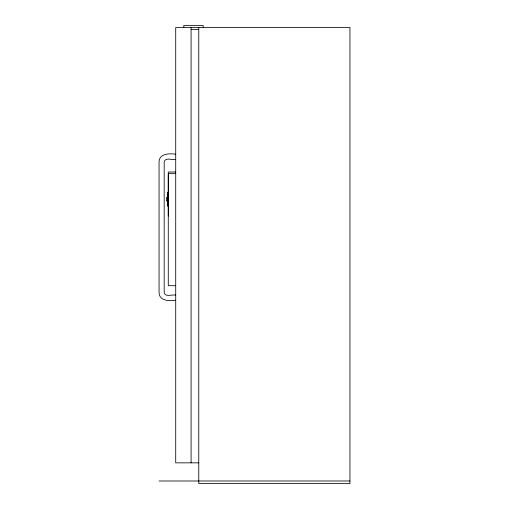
<?xml version="1.0" encoding="UTF-8"?>
<svg xmlns="http://www.w3.org/2000/svg" width="509" height="509" viewBox="0 0 509 509"><rect width="100%" height="100%" fill="white"/><g stroke="black" fill="none" stroke-linecap="round" stroke-linejoin="round"><path stroke-width="0.76" d="M191.085 29.567L198.771 29.567M175.713 154.227C169.726 153.317 159.292 153.368 159.056 161.747L159.056 292.751C159.292 301.131 169.726 301.182 175.713 300.272M175.713 159.349C172.557 160.386 164.884 156.829 164.184 162.085L164.184 292.414C164.884 297.67 172.557 294.113 175.713 295.15M175.713 172.029L168.275 172.029L168.275 285.695L175.713 285.695M168.275 173.658L175.713 173.658M168.275 174.523L168.275 216.071M167.976 192.23L167.436 192.23L167.436 206.088L167.976 206.088M167.436 197.263L166.901 197.263L166.901 201.055L167.436 201.055M166.901 197.517L167.436 197.517M166.901 198.211L167.436 198.211M166.901 199.159L167.436 199.159M166.901 200.107L167.436 200.107M166.901 200.8L167.436 200.8M198.771 462.846L175.713 462.846L175.713 27.486L349.944 27.486L349.944 483.55L198.771 483.55L198.771 27.486M159.056 480.986L349.944 480.986M203.174 27.486L203.174 25.45L183.8 25.45L183.8 27.486M191.085 27.486L191.085 462.846"/></g></svg>
